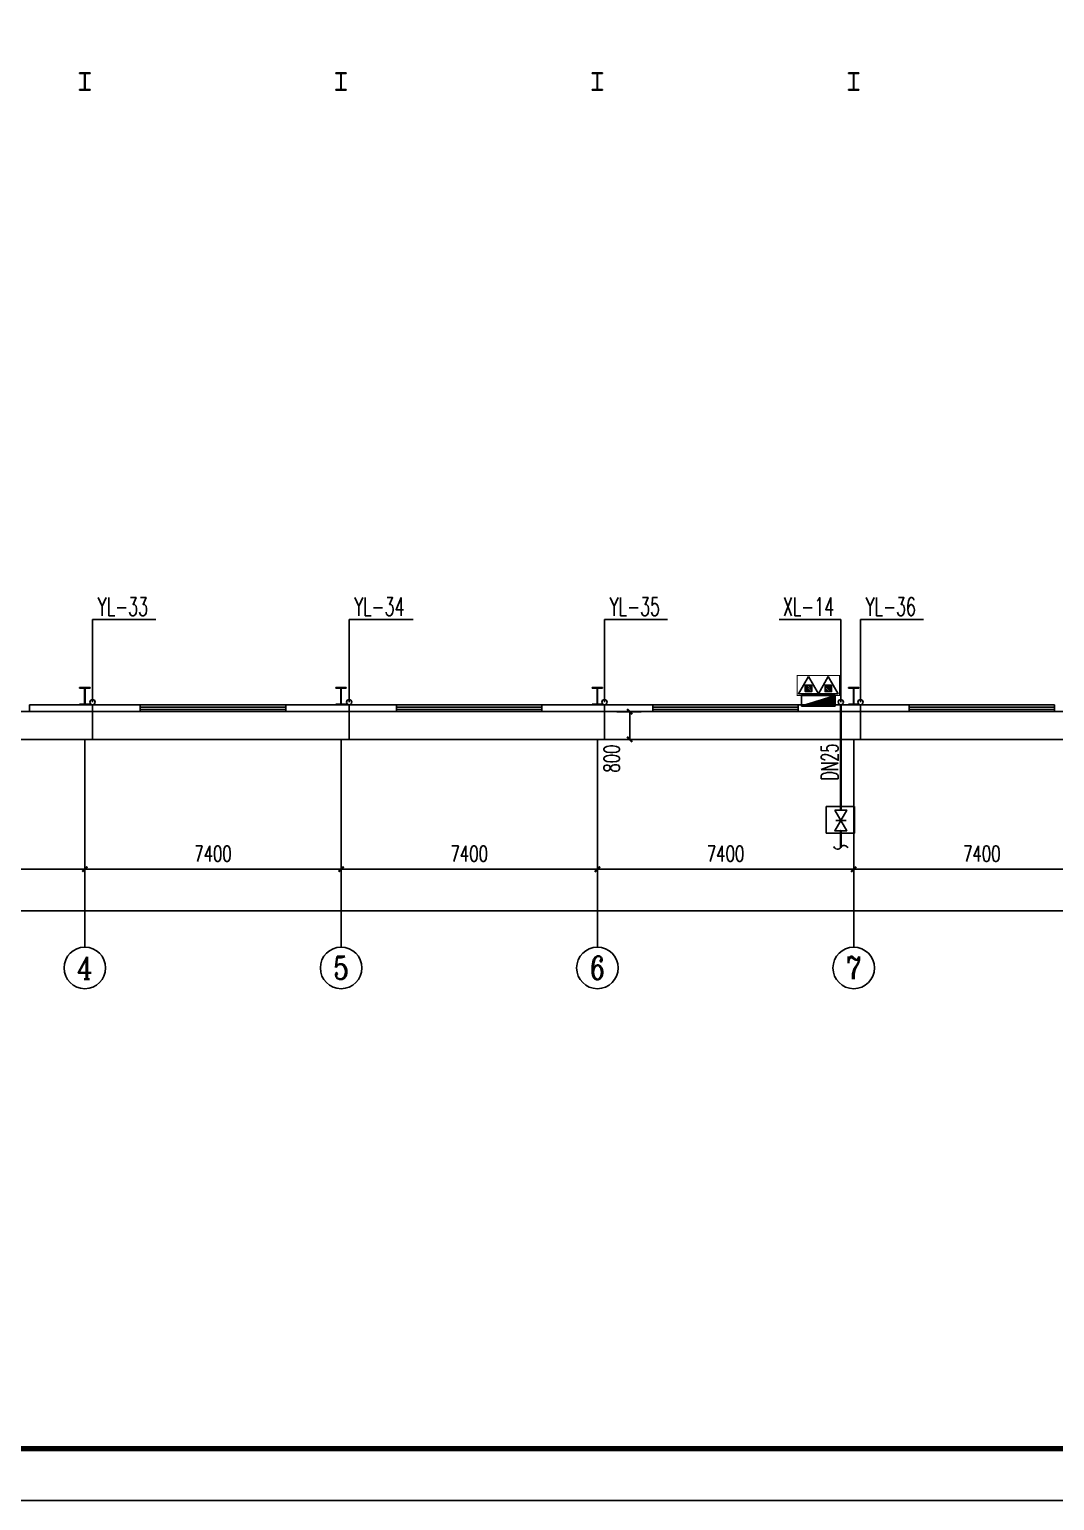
# Model space of a CAD drawing. Extents: x -409572 to -157272, y 600795 to 878326.
# Drawn here: x -369719 to -340119, y 697059 to 739539 of the extents above; entities that cross this region are included whole.
import ezdxf
from ezdxf.enums import TextEntityAlignment as Align

# ---------------------------------------------------------------- set-up
doc = ezdxf.new("R2010")
doc.units = 0
doc.header["$LTSCALE"] = 1000
doc.header["$MEASUREMENT"] = 0
for name, pattern in [('CENTER2', [1.125, 0.75, -0.125, 0.125, -0.125]), ('DASHDOT2', [0.5, 0.25, -0.125, 0, -0.125]), ('PHANTOM2', [1.25, 0.625, -0.125, 0.125, -0.125, 0.125, -0.125])]:
    doc.linetypes.add(name, pattern=pattern)
doc.layers.get('0').update_dxf_attribs({"linetype": 'CONTINUOUS'})
doc.layers.get('DEFPOINTS').update_dxf_attribs({"linetype": 'CONTINUOUS'})
for name, color, linetype in [('AXIS', 3, 'CONTINUOUS'), ('AXIS_TEXT', 7, 'CONTINUOUS'), ('COLUMN', 9, 'CONTINUOUS'), ('DIM_消防', 3, 'CONTINUOUS'), ('DIM_雨水', 3, 'CONTINUOUS'), ('EQUIP_消防', 7, 'CONTINUOUS'), ('GROUND', 2, 'CONTINUOUS'), ('PIPE-消防', 1, 'CONTINUOUS'), ('PIPE-雨水', 4, 'PHANTOM2'), ('PUB_DIM', 3, 'CONTINUOUS'), ('PUB_TITLE', 4, 'CONTINUOUS'), ('TWT_TEXT', 7, 'CONTINUOUS'), ('VALVE_消防', 7, 'CONTINUOUS'), ('VPIPE-消防', 1, 'DASHDOT2'), ('VPIPE-雨水', 4, 'PHANTOM2'), ('WALL', 9, 'CONTINUOUS'), ('WINDOW', 4, 'CONTINUOUS'), ('WIRE-照明', 1, 'CONTINUOUS')]:
    doc.layers.add(name, color=color, linetype=linetype)
doc.styles.add('_TCH_AXIS', font='COMPLEX', dxfattribs={"bigfont": 'GBCBIG'})
doc.styles.add('_TWT_SERIAL', font='COMPLEX', dxfattribs={"width": 0.8, "height": 3.5, "bigfont": 'HZTXT'})
doc.styles.add('COMPLEX', font='COMPLEX')
doc.styles.add('DIM_FONT', font='SIMPLEX.shx', dxfattribs={"width": 0.7})
doc.styles.add('STY53', font='COMPLEX', dxfattribs={"width": 0.6, "bigfont": 'HZTXT'})
doc.dimstyles.new('DIMN150', dxfattribs={"dimscale": 1.5, "dimtxt": 300, "dimasz": 100, "dimexe": 250, "dimexo": 300, "dimgap": 150, "dimtad": 1, "dimdec": 0, "dimzin": 0, "dimtxsty": 'DIM_FONT', "dimblk": 'ARCHTICK', "dimcen": 0.09, "dimclrt": 7, "dimazin": 3, "dimtfac": 1, "dimtdec": 0, "dimtix": 1, "dimtmove": 0, "dimatfit": 3, "dimtolj": 1, "dimtzin": 0})

# ---------------------------------------------------------------- blocks, each defined once
blk = doc.blocks.new('$WINLIB2D$00000001')
at = {"color": 0}
for points in [[(-0.5, 0.5), (-0.5, -0.5)], [(-0.5, 0.5), (0.5, 0.5)], [(0.5, -0.5), (0.5, 0.5)], [(0.5, 0.167), (-0.5, 0.167)], [(0.5, -0.167), (-0.5, -0.167)], [(-0.5, -0.5), (0.5, -0.5)]]:
    blk.add_lwpolyline(points, dxfattribs=at)
blk = doc.blocks.new('_AXISO')
blk.add_circle((0, 0), 0.5)
at = {"layer": 'AXIS_TEXT', "style": 'COMPLEX', "width": 1.041667}
blk.add_attdef('A', text='', height=0.56, dxfattribs=at).set_placement((-0.25, -0.28), (0.25, -0.28), align=Align.FIT)
blk = doc.blocks.new('_ARCHTICK')
at = {"color": 0, "linetype": 'BYBLOCK', "const_width": 0.4}
blk.add_lwpolyline([(-0.5, -0.5), (0.5, 0.5)], dxfattribs=at)
blk = doc.blocks.new('*D33')
at = {"layer": 'AXIS', "color": 0}
for p, q in [((-390519, 716695), (-390519, 711820)), ((-182919, 716695), (-182919, 711820)), ((-390519, 712195), (-182919, 712195))]:
    blk.add_line(p, q, dxfattribs=at)
at = {"layer": 'DEFPOINTS', "color": 0}
for p in [(-390519, 717145), (-182919, 717145), (-182919, 712195)]:
    blk.add_point(p, dxfattribs=at)
at = {"layer": 'AXIS', "color": 0, "xscale": 150, "yscale": 150, "zscale": 150, "rotation": 180}
blk.add_blockref('_ARCHTICK', (-390519, 712195), dxfattribs=at)
at = {"layer": 'AXIS', "color": 0, "xscale": 150, "yscale": 150, "zscale": 150}
blk.add_blockref('_ARCHTICK', (-182919, 712195), dxfattribs=at)
at = {"layer": 'AXIS', "color": 7, "insert": (-286719, 712645), "char_height": 450, "attachment_point": 5, "style": 'DIM_FONT'}
blk.add_mtext('\\A1;207600', dxfattribs=at)
blk = doc.blocks.new('*D37')
at = {"layer": 'AXIS', "color": 0}
for p, q in [((-375519, 716695), (-375519, 713020)), ((-368119, 716695), (-368119, 713020)), ((-375519, 713395), (-368119, 713395))]:
    blk.add_line(p, q, dxfattribs=at)
at = {"layer": 'DEFPOINTS', "color": 0}
for p in [(-375519, 717145), (-368119, 717145), (-368119, 713395)]:
    blk.add_point(p, dxfattribs=at)
at = {"layer": 'AXIS', "color": 0, "xscale": 150, "yscale": 150, "zscale": 150, "rotation": 180}
blk.add_blockref('_ARCHTICK', (-375519, 713395), dxfattribs=at)
at = {"layer": 'AXIS', "color": 0, "xscale": 150, "yscale": 150, "zscale": 150}
blk.add_blockref('_ARCHTICK', (-368119, 713395), dxfattribs=at)
at = {"layer": 'AXIS', "color": 7, "insert": (-371819, 713845), "char_height": 450, "attachment_point": 5, "style": 'DIM_FONT'}
blk.add_mtext('\\A1;7400', dxfattribs=at)
blk = doc.blocks.new('*D38')
at = {"layer": 'AXIS', "color": 0}
for p, q in [((-368119, 716695), (-368119, 713020)), ((-360719, 716695), (-360719, 713020)), ((-368119, 713395), (-360719, 713395))]:
    blk.add_line(p, q, dxfattribs=at)
at = {"layer": 'DEFPOINTS', "color": 0}
for p in [(-368119, 717145), (-360719, 717145), (-360719, 713395)]:
    blk.add_point(p, dxfattribs=at)
at = {"layer": 'AXIS', "color": 0, "xscale": 150, "yscale": 150, "zscale": 150, "rotation": 180}
blk.add_blockref('_ARCHTICK', (-368119, 713395), dxfattribs=at)
at = {"layer": 'AXIS', "color": 0, "xscale": 150, "yscale": 150, "zscale": 150}
blk.add_blockref('_ARCHTICK', (-360719, 713395), dxfattribs=at)
at = {"layer": 'AXIS', "color": 7, "insert": (-364419, 713845), "char_height": 450, "attachment_point": 5, "style": 'DIM_FONT'}
blk.add_mtext('\\A1;7400', dxfattribs=at)
blk = doc.blocks.new('*D39')
at = {"layer": 'AXIS', "color": 0}
for p, q in [((-360719, 716695), (-360719, 713020)), ((-353319, 716695), (-353319, 713020)), ((-360719, 713395), (-353319, 713395))]:
    blk.add_line(p, q, dxfattribs=at)
at = {"layer": 'DEFPOINTS', "color": 0}
for p in [(-360719, 717145), (-353319, 717145), (-353319, 713395)]:
    blk.add_point(p, dxfattribs=at)
at = {"layer": 'AXIS', "color": 0, "xscale": 150, "yscale": 150, "zscale": 150, "rotation": 180}
blk.add_blockref('_ARCHTICK', (-360719, 713395), dxfattribs=at)
at = {"layer": 'AXIS', "color": 0, "xscale": 150, "yscale": 150, "zscale": 150}
blk.add_blockref('_ARCHTICK', (-353319, 713395), dxfattribs=at)
at = {"layer": 'AXIS', "color": 7, "insert": (-357019, 713845), "char_height": 450, "attachment_point": 5, "style": 'DIM_FONT'}
blk.add_mtext('\\A1;7400', dxfattribs=at)
blk = doc.blocks.new('*D40')
at = {"layer": 'AXIS', "color": 0}
for p, q in [((-353319, 716695), (-353319, 713020)), ((-345919, 716695), (-345919, 713020)), ((-353319, 713395), (-345919, 713395))]:
    blk.add_line(p, q, dxfattribs=at)
at = {"layer": 'DEFPOINTS', "color": 0}
for p in [(-353319, 717145), (-345919, 717145), (-345919, 713395)]:
    blk.add_point(p, dxfattribs=at)
at = {"layer": 'AXIS', "color": 0, "xscale": 150, "yscale": 150, "zscale": 150, "rotation": 180}
blk.add_blockref('_ARCHTICK', (-353319, 713395), dxfattribs=at)
at = {"layer": 'AXIS', "color": 0, "xscale": 150, "yscale": 150, "zscale": 150}
blk.add_blockref('_ARCHTICK', (-345919, 713395), dxfattribs=at)
at = {"layer": 'AXIS', "color": 7, "insert": (-349619, 713845), "char_height": 450, "attachment_point": 5, "style": 'DIM_FONT'}
blk.add_mtext('\\A1;7400', dxfattribs=at)
blk = doc.blocks.new('*D41')
at = {"layer": 'AXIS', "color": 0}
for p, q in [((-345919, 716695), (-345919, 713020)), ((-338519, 716695), (-338519, 713020)), ((-345919, 713395), (-338519, 713395))]:
    blk.add_line(p, q, dxfattribs=at)
at = {"layer": 'DEFPOINTS', "color": 0}
for p in [(-345919, 717145), (-338519, 717145), (-338519, 713395)]:
    blk.add_point(p, dxfattribs=at)
at = {"layer": 'AXIS', "color": 0, "xscale": 150, "yscale": 150, "zscale": 150, "rotation": 180}
blk.add_blockref('_ARCHTICK', (-345919, 713395), dxfattribs=at)
at = {"layer": 'AXIS', "color": 0, "xscale": 150, "yscale": 150, "zscale": 150}
blk.add_blockref('_ARCHTICK', (-338519, 713395), dxfattribs=at)
at = {"layer": 'AXIS', "color": 7, "insert": (-342219, 713845), "char_height": 450, "attachment_point": 5, "style": 'DIM_FONT'}
blk.add_mtext('\\A1;7400', dxfattribs=at)
blk = doc.blocks.new('*D117')
at = {"layer": 'DEFPOINTS', "color": 0}
for p in [(-352387, 717945), (-351603, 717945), (-351603, 717145)]:
    blk.add_point(p, dxfattribs=at)
at = {"layer": 'PUB_DIM', "color": 0}
for p, q in [((-352053, 717945), (-352762, 717945)), ((-352387, 717145), (-352387, 717945)), ((-352053, 717145), (-352762, 717145))]:
    blk.add_line(p, q, dxfattribs=at)
at = {"layer": 'PUB_DIM', "color": 0, "xscale": 150, "yscale": 150, "zscale": 150}
for p, rotation in [((-352387, 717945), 90), ((-352387, 717145), 270)]:
    blk.add_blockref('_ARCHTICK', p, dxfattribs=dict(at, rotation=rotation))
at = {"layer": 'PUB_DIM', "color": 7, "insert": (-352904, 716590), "char_height": 450, "attachment_point": 5, "rotation": 90, "style": 'DIM_FONT'}
blk.add_mtext('\\A1;800', dxfattribs=at)
blk = doc.blocks.new('$ATTACHMENT$00000214')
h = blk.add_hatch()
h.set_pattern_fill('ANSI31', color=256, scale=200, style=0)
h.set_pattern_definition([(45, (-38543.802, -6842.639), (-17.67767, 17.67767), [])])
h.paths.add_polyline_path([(-65, 2), (65, 2), (65, -128), (-65, -128)])
for points in [[(0, 172), (-198, -172), (198, -172)], [(-65, 2), (65, 2), (65, -128), (-65, -128)]]:
    blk.add_lwpolyline(points, close=True)
blk = doc.blocks.new('D22222')
at = {"layer": 'PIPE-消防', "color": 3, "ltscale": 2, "const_width": 20}
blk.add_lwpolyline([(-220006, -23693), (-219158, -23693), (-219158, -24098), (-220006, -24098)], close=True, dxfattribs=at)
at = {"layer": 'EQUIP_消防', "rotation": 180}
for p in [(-219780, -23901), (-219383, -23901)]:
    blk.add_blockref('$ATTACHMENT$00000214', p, dxfattribs=at)
blk = doc.blocks.new('*X12')
at = {"color": 0}
for p, q in [((7200.65, 5700.65), (7201, 5700.65)), ((7200.65625, 5700.65625), (7201, 5700.65625)), ((7200.6625, 5700.6625), (7201, 5700.6625)), ((7200.66875, 5700.66875), (7201, 5700.66875)), ((7200.675, 5700.675), (7201, 5700.675)), ((7200.68125, 5700.68125), (7201, 5700.68125)), ((7200.6875, 5700.6875), (7201, 5700.6875)), ((7200.69375, 5700.69375), (7201, 5700.69375)), ((7200.7, 5700.7), (7201, 5700.7)), ((7200.70625, 5700.70625), (7201, 5700.70625)), ((7200.7125, 5700.7125), (7201, 5700.7125)), ((7200.71875, 5700.71875), (7201, 5700.71875)), ((7200.725, 5700.725), (7201, 5700.725)), ((7200.73125, 5700.73125), (7201, 5700.73125)), ((7200.7375, 5700.7375), (7201, 5700.7375)), ((7200.74375, 5700.74375), (7201, 5700.74375)), ((7200.75, 5700.75), (7201, 5700.75)), ((7200.75625, 5700.75625), (7201, 5700.75625)), ((7200.7625, 5700.7625), (7201, 5700.7625)), ((7200.76875, 5700.76875), (7201, 5700.76875)), ((7200.775, 5700.775), (7201, 5700.775)), ((7200.78125, 5700.78125), (7201, 5700.78125)), ((7200.7875, 5700.7875), (7201, 5700.7875)), ((7200.79375, 5700.79375), (7201, 5700.79375)), ((7200.8, 5700.8), (7201, 5700.8)), ((7200.80625, 5700.80625), (7201, 5700.80625)), ((7200.8125, 5700.8125), (7201, 5700.8125)), ((7200.81875, 5700.81875), (7201, 5700.81875)), ((7200.825, 5700.825), (7201, 5700.825)), ((7200.83125, 5700.83125), (7201, 5700.83125)), ((7200.8375, 5700.8375), (7201, 5700.8375)), ((7200.84375, 5700.84375), (7201, 5700.84375)), ((7200.85, 5700.85), (7201, 5700.85)), ((7200.85625, 5700.85625), (7201, 5700.85625)), ((7200.8625, 5700.8625), (7201, 5700.8625)), ((7200.86875, 5700.86875), (7201, 5700.86875)), ((7200.875, 5700.875), (7201, 5700.875)), ((7200.88125, 5700.88125), (7201, 5700.88125)), ((7200.8875, 5700.8875), (7201, 5700.8875)), ((7200.89375, 5700.89375), (7201, 5700.89375)), ((7200.9, 5700.9), (7201, 5700.9)), ((7200.90625, 5700.90625), (7201, 5700.90625)), ((7200.9125, 5700.9125), (7201, 5700.9125)), ((7200.91875, 5700.91875), (7201, 5700.91875)), ((7200.925, 5700.925), (7201, 5700.925)), ((7200.93125, 5700.93125), (7201, 5700.93125)), ((7200.9375, 5700.9375), (7201, 5700.9375)), ((7200.94375, 5700.94375), (7201, 5700.94375)), ((7200.95, 5700.95), (7201, 5700.95)), ((7200.95625, 5700.95625), (7201, 5700.95625)), ((7200.9625, 5700.9625), (7201, 5700.9625)), ((7200.96875, 5700.96875), (7201, 5700.96875)), ((7200.975, 5700.975), (7201, 5700.975)), ((7200.98125, 5700.98125), (7201, 5700.98125)), ((7200.9875, 5700.9875), (7201, 5700.9875)), ((7200.99375, 5700.99375), (7201, 5700.99375)), ((7200.2125, 5700.2125), (7201, 5700.2125)), ((7200.21875, 5700.21875), (7201, 5700.21875)), ((7200.225, 5700.225), (7201, 5700.225)), ((7200.23125, 5700.23125), (7201, 5700.23125)), ((7200.2375, 5700.2375), (7201, 5700.2375)), ((7200.24375, 5700.24375), (7201, 5700.24375)), ((7200.25, 5700.25), (7201, 5700.25)), ((7200.25625, 5700.25625), (7201, 5700.25625)), ((7200.2625, 5700.2625), (7201, 5700.2625)), ((7200.26875, 5700.26875), (7201, 5700.26875)), ((7200.275, 5700.275), (7201, 5700.275)), ((7200.28125, 5700.28125), (7201, 5700.28125)), ((7200.2875, 5700.2875), (7201, 5700.2875)), ((7200.29375, 5700.29375), (7201, 5700.29375)), ((7200.3, 5700.3), (7201, 5700.3)), ((7200.30625, 5700.30625), (7201, 5700.30625)), ((7200.3125, 5700.3125), (7201, 5700.3125)), ((7200.31875, 5700.31875), (7201, 5700.31875)), ((7200.325, 5700.325), (7201, 5700.325)), ((7200.33125, 5700.33125), (7201, 5700.33125)), ((7200.3375, 5700.3375), (7201, 5700.3375)), ((7200.34375, 5700.34375), (7201, 5700.34375)), ((7200.35, 5700.35), (7201, 5700.35)), ((7200.35625, 5700.35625), (7201, 5700.35625)), ((7200.3625, 5700.3625), (7201, 5700.3625)), ((7200.36875, 5700.36875), (7201, 5700.36875)), ((7200.375, 5700.375), (7201, 5700.375)), ((7200.38125, 5700.38125), (7201, 5700.38125)), ((7200.3875, 5700.3875), (7201, 5700.3875)), ((7200.39375, 5700.39375), (7201, 5700.39375)), ((7200.4, 5700.4), (7201, 5700.4)), ((7200.40625, 5700.40625), (7201, 5700.40625)), ((7200.4125, 5700.4125), (7201, 5700.4125)), ((7200.41875, 5700.41875), (7201, 5700.41875)), ((7200.425, 5700.425), (7201, 5700.425)), ((7200.43125, 5700.43125), (7201, 5700.43125)), ((7200.4375, 5700.4375), (7201, 5700.4375)), ((7200.44375, 5700.44375), (7201, 5700.44375)), ((7200.45, 5700.45), (7201, 5700.45)), ((7200.45625, 5700.45625), (7201, 5700.45625)), ((7200.4625, 5700.4625), (7201, 5700.4625)), ((7200.46875, 5700.46875), (7201, 5700.46875)), ((7200.475, 5700.475), (7201, 5700.475)), ((7200.48125, 5700.48125), (7201, 5700.48125)), ((7200.4875, 5700.4875), (7201, 5700.4875)), ((7200.49375, 5700.49375), (7201, 5700.49375)), ((7200.5, 5700.5), (7201, 5700.5)), ((7200.50625, 5700.50625), (7201, 5700.50625)), ((7200.5125, 5700.5125), (7201, 5700.5125)), ((7200.51875, 5700.51875), (7201, 5700.51875)), ((7200.525, 5700.525), (7201, 5700.525)), ((7200.53125, 5700.53125), (7201, 5700.53125)), ((7200.5375, 5700.5375), (7201, 5700.5375)), ((7200.54375, 5700.54375), (7201, 5700.54375)), ((7200.55, 5700.55), (7201, 5700.55)), ((7200.55625, 5700.55625), (7201, 5700.55625)), ((7200.5625, 5700.5625), (7201, 5700.5625)), ((7200.56875, 5700.56875), (7201, 5700.56875)), ((7200.575, 5700.575), (7201, 5700.575)), ((7200.58125, 5700.58125), (7201, 5700.58125)), ((7200.5875, 5700.5875), (7201, 5700.5875)), ((7200.59375, 5700.59375), (7201, 5700.59375)), ((7200.6, 5700.6), (7201, 5700.6)), ((7200.60625, 5700.60625), (7201, 5700.60625)), ((7200.6125, 5700.6125), (7201, 5700.6125)), ((7200.61875, 5700.61875), (7201, 5700.61875)), ((7200.625, 5700.625), (7201, 5700.625)), ((7200.63125, 5700.63125), (7201, 5700.63125)), ((7200.6375, 5700.6375), (7201, 5700.6375)), ((7200.64375, 5700.64375), (7201, 5700.64375)), ((7200.00625, 5700.00625), (7201, 5700.00625)), ((7200.0125, 5700.0125), (7201, 5700.0125)), ((7200.01875, 5700.01875), (7201, 5700.01875)), ((7200.025, 5700.025), (7201, 5700.025)), ((7200.03125, 5700.03125), (7201, 5700.03125)), ((7200.0375, 5700.0375), (7201, 5700.0375)), ((7200.04375, 5700.04375), (7201, 5700.04375)), ((7200.05, 5700.05), (7201, 5700.05)), ((7200.05625, 5700.05625), (7201, 5700.05625)), ((7200.0625, 5700.0625), (7201, 5700.0625)), ((7200.06875, 5700.06875), (7201, 5700.06875)), ((7200.075, 5700.075), (7201, 5700.075)), ((7200.08125, 5700.08125), (7201, 5700.08125)), ((7200.0875, 5700.0875), (7201, 5700.0875)), ((7200.09375, 5700.09375), (7201, 5700.09375)), ((7200.1, 5700.1), (7201, 5700.1)), ((7200.10625, 5700.10625), (7201, 5700.10625)), ((7200.1125, 5700.1125), (7201, 5700.1125)), ((7200.11875, 5700.11875), (7201, 5700.11875)), ((7200.125, 5700.125), (7201, 5700.125)), ((7200.13125, 5700.13125), (7201, 5700.13125)), ((7200.1375, 5700.1375), (7201, 5700.1375)), ((7200.14375, 5700.14375), (7201, 5700.14375)), ((7200.15, 5700.15), (7201, 5700.15)), ((7200.15625, 5700.15625), (7201, 5700.15625)), ((7200.1625, 5700.1625), (7201, 5700.1625)), ((7200.16875, 5700.16875), (7201, 5700.16875)), ((7200.175, 5700.175), (7201, 5700.175)), ((7200.18125, 5700.18125), (7201, 5700.18125)), ((7200.1875, 5700.1875), (7201, 5700.1875)), ((7200.19375, 5700.19375), (7201, 5700.19375)), ((7200.2, 5700.2), (7201, 5700.2)), ((7200.20625, 5700.20625), (7201, 5700.20625))]:
    blk.add_line(p, q, dxfattribs=at)
blk = doc.blocks.new('$ATTACHMENT$00000088')
for p, q in [((325, 0), (-325, -200)), ((325, 0), (-325, 0)), ((-325, 0), (-325, -200)), ((325, -200), (325, 0)), ((-325, -200), (325, -200))]:
    blk.add_line(p, q)
at = {"xscale": 650, "yscale": 200, "zscale": 650, "rotation": 180}
blk.add_blockref('*X12', (4680325, 1140000), dxfattribs=at)
blk = doc.blocks.new('$VALVE$00000296')
for points in [[(-125, 72), (-125, -72), (125, 72), (125, -72), (-125, 72)], [(0, 60), (0, -64)]]:
    blk.add_lwpolyline(points)
for p in [(-125, 0), (125, 0)]:
    blk.add_point(p)
blk = doc.blocks.new('$TWTSYS$00000132')
at = {"elevation": 0}
blk.add_lwpolyline([(7, -101, -0.575183), (0, 0, 0.604745), (-11, 101, 16.924828)], format="xyb", dxfattribs=at)
blk = doc.blocks.new('JOJ')
at = {"layer": 'AXIS', "color": 8}
for p, q in [((-368118.8, 717145.4), (-368118.8, 711145.4)), ((-360718.8, 717145.4), (-360718.8, 711145.4)), ((-353318.8, 717145.4), (-353318.8, 711145.4)), ((-345918.8, 717145.4), (-345918.8, 711145.4))]:
    blk.add_line(p, q, dxfattribs=at)
at = {"layer": 'COLUMN', "color": 8}
for p, q in [((-367968.8, 736395.4), (-368268.8, 736395.4)), ((-368268.8, 736395.4), (-368268.8, 736377.4)), ((-368268.8, 736377.4), (-368128.8, 736377.4)), ((-368128.8, 736377.4), (-368123.8, 736372.4)), ((-368123.8, 736372.4), (-368123.8, 735918.4)), ((-368113.8, 736372.4), (-368108.8, 736377.4)), ((-368113.8, 735918.4), (-368113.8, 736372.4)), ((-368108.8, 736377.4), (-367968.8, 736377.4)), ((-367968.8, 736377.4), (-367968.8, 736395.4)), ((-360568.8, 736395.4), (-360868.8, 736395.4)), ((-360868.8, 736395.4), (-360868.8, 736377.4)), ((-360868.8, 736377.4), (-360728.8, 736377.4)), ((-360728.8, 736377.4), (-360723.8, 736372.4)), ((-360723.8, 736372.4), (-360723.8, 735918.4)), ((-360713.8, 736372.4), (-360708.8, 736377.4)), ((-360713.8, 735918.4), (-360713.8, 736372.4)), ((-360708.8, 736377.4), (-360568.8, 736377.4)), ((-360568.8, 736377.4), (-360568.8, 736395.4)), ((-353168.8, 736395.4), (-353468.8, 736395.4)), ((-353468.8, 736395.4), (-353468.8, 736377.4)), ((-353468.8, 736377.4), (-353328.8, 736377.4)), ((-353328.8, 736377.4), (-353323.8, 736372.4)), ((-353323.8, 736372.4), (-353323.8, 735918.4)), ((-353313.8, 736372.4), (-353308.8, 736377.4)), ((-353313.8, 735918.4), (-353313.8, 736372.4)), ((-353308.8, 736377.4), (-353168.8, 736377.4)), ((-353168.8, 736377.4), (-353168.8, 736395.4)), ((-345768.8, 736395.4), (-346068.8, 736395.4)), ((-346068.8, 736395.4), (-346068.8, 736377.4)), ((-346068.8, 736377.4), (-345928.8, 736377.4)), ((-345928.8, 736377.4), (-345923.8, 736372.4)), ((-345923.8, 736372.4), (-345923.8, 735918.4)), ((-345913.8, 736372.4), (-345908.8, 736377.4)), ((-345913.8, 735918.4), (-345913.8, 736372.4)), ((-345908.8, 736377.4), (-345768.8, 736377.4)), ((-345768.8, 736377.4), (-345768.8, 736395.4)), ((-368128.8, 735913.4), (-368268.8, 735913.4)), ((-368268.8, 735913.4), (-368268.8, 735895.4)), ((-368268.8, 735895.4), (-367968.8, 735895.4)), ((-368123.8, 735918.4), (-368128.8, 735913.4)), ((-368108.8, 735913.4), (-368113.8, 735918.4)), ((-367968.8, 735913.4), (-368108.8, 735913.4)), ((-367968.8, 735895.4), (-367968.8, 735913.4)), ((-360728.8, 735913.4), (-360868.8, 735913.4)), ((-360868.8, 735913.4), (-360868.8, 735895.4)), ((-360868.8, 735895.4), (-360568.8, 735895.4)), ((-360723.8, 735918.4), (-360728.8, 735913.4)), ((-360708.8, 735913.4), (-360713.8, 735918.4)), ((-360568.8, 735913.4), (-360708.8, 735913.4)), ((-360568.8, 735895.4), (-360568.8, 735913.4)), ((-353328.8, 735913.4), (-353468.8, 735913.4)), ((-353468.8, 735913.4), (-353468.8, 735895.4)), ((-353468.8, 735895.4), (-353168.8, 735895.4)), ((-353323.8, 735918.4), (-353328.8, 735913.4)), ((-353308.8, 735913.4), (-353313.8, 735918.4)), ((-353168.8, 735913.4), (-353308.8, 735913.4)), ((-353168.8, 735895.4), (-353168.8, 735913.4)), ((-345928.8, 735913.4), (-346068.8, 735913.4)), ((-346068.8, 735913.4), (-346068.8, 735895.4)), ((-346068.8, 735895.4), (-345768.8, 735895.4)), ((-345923.8, 735918.4), (-345928.8, 735913.4)), ((-345908.8, 735913.4), (-345913.8, 735918.4)), ((-345768.8, 735913.4), (-345908.8, 735913.4)), ((-345768.8, 735895.4), (-345768.8, 735913.4)), ((-367968.8, 718645.4), (-368268.8, 718645.4)), ((-368268.8, 718645.4), (-368268.8, 718627.4)), ((-368268.8, 718627.4), (-368128.8, 718627.4)), ((-368128.8, 718627.4), (-368123.8, 718622.4)), ((-368123.8, 718622.4), (-368123.8, 718168.4)), ((-368113.8, 718622.4), (-368108.8, 718627.4)), ((-368113.8, 718168.4), (-368113.8, 718622.4)), ((-368108.8, 718627.4), (-367968.8, 718627.4)), ((-367968.8, 718627.4), (-367968.8, 718645.4)), ((-360568.8, 718645.4), (-360868.8, 718645.4)), ((-360868.8, 718645.4), (-360868.8, 718627.4)), ((-360868.8, 718627.4), (-360728.8, 718627.4)), ((-360728.8, 718627.4), (-360723.8, 718622.4)), ((-360723.8, 718622.4), (-360723.8, 718168.4)), ((-360713.8, 718622.4), (-360708.8, 718627.4)), ((-360713.8, 718168.4), (-360713.8, 718622.4)), ((-360708.8, 718627.4), (-360568.8, 718627.4)), ((-360568.8, 718627.4), (-360568.8, 718645.4)), ((-353168.8, 718645.4), (-353468.8, 718645.4)), ((-353468.8, 718645.4), (-353468.8, 718627.4)), ((-353468.8, 718627.4), (-353328.8, 718627.4)), ((-353328.8, 718627.4), (-353323.8, 718622.4)), ((-353323.8, 718622.4), (-353323.8, 718168.4)), ((-353313.8, 718622.4), (-353308.8, 718627.4)), ((-353313.8, 718168.4), (-353313.8, 718622.4)), ((-353308.8, 718627.4), (-353168.8, 718627.4)), ((-353168.8, 718627.4), (-353168.8, 718645.4)), ((-345768.8, 718645.4), (-346068.8, 718645.4)), ((-346068.8, 718645.4), (-346068.8, 718627.4)), ((-346068.8, 718627.4), (-345928.8, 718627.4)), ((-345928.8, 718627.4), (-345923.8, 718622.4)), ((-345923.8, 718622.4), (-345923.8, 718168.4)), ((-345913.8, 718622.4), (-345908.8, 718627.4)), ((-345913.8, 718168.4), (-345913.8, 718622.4)), ((-345908.8, 718627.4), (-345768.8, 718627.4)), ((-345768.8, 718627.4), (-345768.8, 718645.4)), ((-368128.8, 718163.4), (-368268.8, 718163.4)), ((-368268.8, 718163.4), (-368268.8, 718145.4)), ((-368268.8, 718145.4), (-367968.8, 718145.4)), ((-368123.8, 718168.4), (-368128.8, 718163.4)), ((-368108.8, 718163.4), (-368113.8, 718168.4)), ((-367968.8, 718163.4), (-368108.8, 718163.4)), ((-367968.8, 718145.4), (-367968.8, 718163.4)), ((-360728.8, 718163.4), (-360868.8, 718163.4)), ((-360868.8, 718163.4), (-360868.8, 718145.4)), ((-360868.8, 718145.4), (-360568.8, 718145.4)), ((-360723.8, 718168.4), (-360728.8, 718163.4)), ((-360708.8, 718163.4), (-360713.8, 718168.4)), ((-360568.8, 718163.4), (-360708.8, 718163.4)), ((-360568.8, 718145.4), (-360568.8, 718163.4)), ((-353328.8, 718163.4), (-353468.8, 718163.4)), ((-353468.8, 718163.4), (-353468.8, 718145.4)), ((-353468.8, 718145.4), (-353168.8, 718145.4)), ((-353323.8, 718168.4), (-353328.8, 718163.4)), ((-353308.8, 718163.4), (-353313.8, 718168.4)), ((-353168.8, 718163.4), (-353308.8, 718163.4)), ((-353168.8, 718145.4), (-353168.8, 718163.4)), ((-345928.8, 718163.4), (-346068.8, 718163.4)), ((-346068.8, 718163.4), (-346068.8, 718145.4)), ((-346068.8, 718145.4), (-345768.8, 718145.4)), ((-345923.8, 718168.4), (-345928.8, 718163.4)), ((-345908.8, 718163.4), (-345913.8, 718168.4)), ((-345768.8, 718163.4), (-345908.8, 718163.4)), ((-345768.8, 718145.4), (-345768.8, 718163.4))]:
    blk.add_line(p, q, dxfattribs=at)
at = {"layer": 'GROUND', "color": 8}
for p, q in [((-376418.8, 717945.4), (-300618.8, 717945.4)), ((-376418.8, 717145.4), (-300618.8, 717145.4))]:
    blk.add_line(p, q, dxfattribs=at)
at = {"layer": 'WALL', "color": 8}
for p, q in [((-368268.8, 718145.4), (-369718.8, 718145.4)), ((-369718.8, 718145.4), (-369718.8, 717945.4)), ((-369718.8, 717945.4), (-368118.8, 717945.4)), ((-368118.8, 717945.4), (-366518.8, 717945.4)), ((-366518.8, 718145.4), (-367968.8, 718145.4)), ((-366518.8, 717945.4), (-366518.8, 718145.4)), ((-360868.8, 718145.4), (-362318.8, 718145.4)), ((-362318.8, 718145.4), (-362318.8, 717945.4)), ((-362318.8, 717945.4), (-360718.8, 717945.4)), ((-360718.8, 717945.4), (-359118.8, 717945.4)), ((-359118.8, 718145.4), (-360568.8, 718145.4)), ((-359118.8, 717945.4), (-359118.8, 718145.4)), ((-353468.8, 718145.4), (-354918.8, 718145.4)), ((-354918.8, 718145.4), (-354918.8, 717945.4)), ((-354918.8, 717945.4), (-353318.8, 717945.4)), ((-353318.8, 717945.4), (-351718.8, 717945.4)), ((-351718.8, 718145.4), (-353168.8, 718145.4)), ((-351718.8, 717945.4), (-351718.8, 718145.4)), ((-346068.8, 718145.4), (-347518.8, 718145.4)), ((-347518.8, 718145.4), (-347518.8, 717945.4)), ((-347518.8, 717945.4), (-345918.8, 717945.4)), ((-345918.8, 717945.4), (-344318.8, 717945.4)), ((-344318.8, 718145.4), (-345768.8, 718145.4)), ((-344318.8, 717945.4), (-344318.8, 718145.4))]:
    blk.add_line(p, q, dxfattribs=at)
at = {"layer": 'AXIS', "color": 8}
ref = blk.add_blockref('_AXISO', (-368118.8, 710545.4), dxfattribs=dict(at, xscale=1200, yscale=1200, zscale=1200))
ref.add_attrib('A', '4', dxfattribs={"layer": 'AXIS_TEXT', "color": 8, "height": 641, "style": '_TCH_AXIS', "width": 0.9375}).set_placement((-368347.7, 710224.9), (-367889.8, 710224.9), align=Align.FIT)
ref = blk.add_blockref('_AXISO', (-360718.8, 710545.4), dxfattribs=dict(at, xscale=1200, yscale=1200, zscale=1200))
ref.add_attrib('A', '5', dxfattribs={"layer": 'AXIS_TEXT', "color": 8, "height": 657.6, "style": '_TCH_AXIS'}).set_placement((-360938, 710216.7), (-360499.6, 710216.7), align=Align.FIT)
ref = blk.add_blockref('_AXISO', (-353318.8, 710545.4), dxfattribs=dict(at, xscale=1200, yscale=1200, zscale=1200))
ref.add_attrib('A', '6', dxfattribs={"layer": 'AXIS_TEXT', "color": 8, "height": 674.8, "style": '_TCH_AXIS', "width": 0.928571}).set_placement((-353527.6, 710208.1), (-353109.9, 710208.1), align=Align.FIT)
ref = blk.add_blockref('_AXISO', (-345918.8, 710545.4), dxfattribs=dict(at, xscale=1200, yscale=1200, zscale=1200))
ref.add_attrib('A', '7', dxfattribs={"layer": 'AXIS_TEXT', "color": 8, "height": 657.6, "style": '_TCH_AXIS'}).set_placement((-346138, 710216.7), (-345699.6, 710216.7), align=Align.FIT)
at = {"layer": 'WINDOW', "color": 8, "xscale": 4200, "zscale": 4200, "rotation": 180}
for p, yscale in [((-364418.8, 718045.4), -200), ((-357018.8, 718045.4), -200), ((-349618.8, 718045.4), -200), ((-342218.8, 718045.4), 200)]:
    blk.add_blockref('$WINLIB2D$00000001', p, dxfattribs=dict(at, yscale=yscale))
at = {"layer": 'AXIS', "color": 8}
for p1, p2, distance, picture, middle in [((-390518.8, 717145.4), (-182918.8, 717145.4), -4950, '*D33', (-286718.8, 712645.4)), ((-375518.8, 717145.4), (-368118.8, 717145.4), -3750, '*D37', (-371818.8, 713845.4)), ((-368118.8, 717145.4), (-360718.8, 717145.4), -3750, '*D38', (-364418.8, 713845.4)), ((-360718.8, 717145.4), (-353318.8, 717145.4), -3750, '*D39', (-357018.8, 713845.4)), ((-353318.8, 717145.4), (-345918.8, 717145.4), -3750, '*D40', (-349618.8, 713845.4)), ((-345918.8, 717145.4), (-338518.8, 717145.4), -3750, '*D41', (-342218.8, 713845.4))]:
    dim = blk.add_aligned_dim(p1=p1, p2=p2, distance=distance, dimstyle='DIMN150', dxfattribs=at)
    dim.commit()
    dim.dimension.update_dxf_attribs({"geometry": picture, "text_midpoint": middle})
at = {"layer": 'PUB_DIM', "color": 8}
dim = blk.add_linear_dim(base=(-352386.8, 717945.4), p1=(-351603.3, 717145.4), p2=(-351603.3, 717945.4), angle=90, dimstyle='DIMN150', dxfattribs=at)
dim.commit()
dim.dimension.update_dxf_attribs({"geometry": '*D117', "text_midpoint": (-352904.3, 716590.4), "dimtype": 161})

msp = doc.modelspace()

# ---------------------------------------------------------------- linework, layer by layer
msp.add_lwpolyline([(-346713, 716327.6), (-345899.7, 716327.6), (-345899.7, 717099.5), (-346713, 717099.5)], close=True)
at = {"layer": 'DIM_消防'}
for p, q in [((-346292.8, 722504.1, -3000), (-348069, 722504.1, -3000)), ((-346292.8, 720114.4, -3000), (-346292.8, 722504.1, -3000))]:
    msp.add_line(p, q, dxfattribs=at)
at = {"layer": 'DIM_雨水'}
for p, q in [((-367895.2, 720114.4, -3000), (-367895.2, 722504.1, -3000)), ((-367895.2, 722504.1, -3000), (-366073.6, 722504.1, -3000)), ((-360488.6, 720114.4, -3000), (-360488.6, 722504.1, -3000)), ((-360488.6, 722504.1, -3000), (-358636.5, 722504.1, -3000)), ((-353115.3, 720114.4, -3000), (-353115.3, 722504.1, -3000)), ((-353115.3, 722504.1, -3000), (-351293.6, 722504.1, -3000)), ((-345723.9, 720114.4, -3000), (-345723.9, 722504.1, -3000)), ((-345723.9, 722504.1, -3000), (-343902.3, 722504.1, -3000))]:
    msp.add_line(p, q, dxfattribs=at)
at = {"layer": 'PIPE-消防', "linetype": 'CENTER2', "ltscale": 2, "const_width": 70}
for points in [[(-346292.8, 720039.4), (-346292.8, 716999.4)], [(-346292.8, 716399.4), (-346292.8, 715921)]]:
    msp.add_lwpolyline(points, dxfattribs=at)
at = {"layer": 'PIPE-雨水', "const_width": 52.5}
for points in [[(-367895.2, 720039.4), (-367895.2, 719039.4)], [(-360488.6, 720039.4), (-360488.6, 719039.4)], [(-353115.3, 720039.4), (-353115.3, 719039.4)], [(-345723.9, 720039.4), (-345723.9, 719039.4)]]:
    msp.add_lwpolyline(points, dxfattribs=at)
at = {"layer": 'PUB_TITLE'}
msp.add_lwpolyline([(-409572, 697059), (-157272, 697059), (-157272, 786159), (-409572, 786159)], close=True, dxfattribs=at)
at = {"layer": 'PUB_TITLE', "const_width": 150}
msp.add_lwpolyline([(-405822, 698559), (-158772, 698559), (-158772, 784659), (-405822, 784659)], close=True, dxfattribs=at)
at = {"layer": 'VPIPE-消防', "linetype": 'CONTINUOUS'}
msp.add_circle((-346292.8, 720114.4), 75, dxfattribs=at)
at = {"layer": 'VPIPE-雨水', "linetype": 'CONTINUOUS'}
for centre in [(-367895.2, 720114.4), (-360488.6, 720114.4), (-353115.3, 720114.4), (-345723.9, 720114.4)]:
    msp.add_circle(centre, 75, dxfattribs=at)

# ---------------------------------------------------------------- block references
msp.add_blockref('JOJ', (0, 1894))
at = {"layer": 'EQUIP_消防'}
for name, p, xscale, yscale, zscale, rotation in [('$ATTACHMENT$00000088', (-346940, 720002.8), 1.5, 1.5, 1.5, 180), ('$TWTSYS$00000132', (-346292.8, 715921), -2, 2, 2, 90)]:
    msp.add_blockref(name, p, dxfattribs=dict(at, xscale=xscale, yscale=yscale, zscale=zscale, rotation=rotation))
at = {"layer": 'PIPE-消防', "color": 3, "xscale": -1.439999999944121, "yscale": 1.439999999944121, "zscale": 1.440000000000055, "rotation": 180}
msp.add_blockref('D22222', (-30741.8, 686185.2, -3000), dxfattribs=at)
at = {"layer": 'VALVE_消防', "xscale": 2.4, "yscale": -2.4, "zscale": 2.4, "rotation": 270}
msp.add_blockref('$VALVE$00000296', (-346292.8, 716699.4), dxfattribs=at)

# ---------------------------------------------------------------- texts
at = {"layer": 'TWT_TEXT', "style": '_TWT_SERIAL', "width": 0.64}
for s, p in [('YL-33', (-367746.6, 722609.1, -3000)), ('YL-34', (-360341.5, 722609.1, -3000)), ('YL-35', (-352966.6, 722609.1, -3000)), ('XL-14', (-347964, 722609.1, -3000)), ('YL-36', (-345575.3, 722609.1, -3000))]:
    msp.add_text(s, height=525, dxfattribs=at).set_placement(p)
at = {"layer": 'WIRE-照明', "color": 3, "linetype": 'CONTINUOUS', "style": 'STY53', "width": 0.6}
msp.add_text('DN25', height=497.66, rotation=90, dxfattribs=at).set_placement((-346363.7, 717848.8))

doc.saveas('drawing.dxf')
